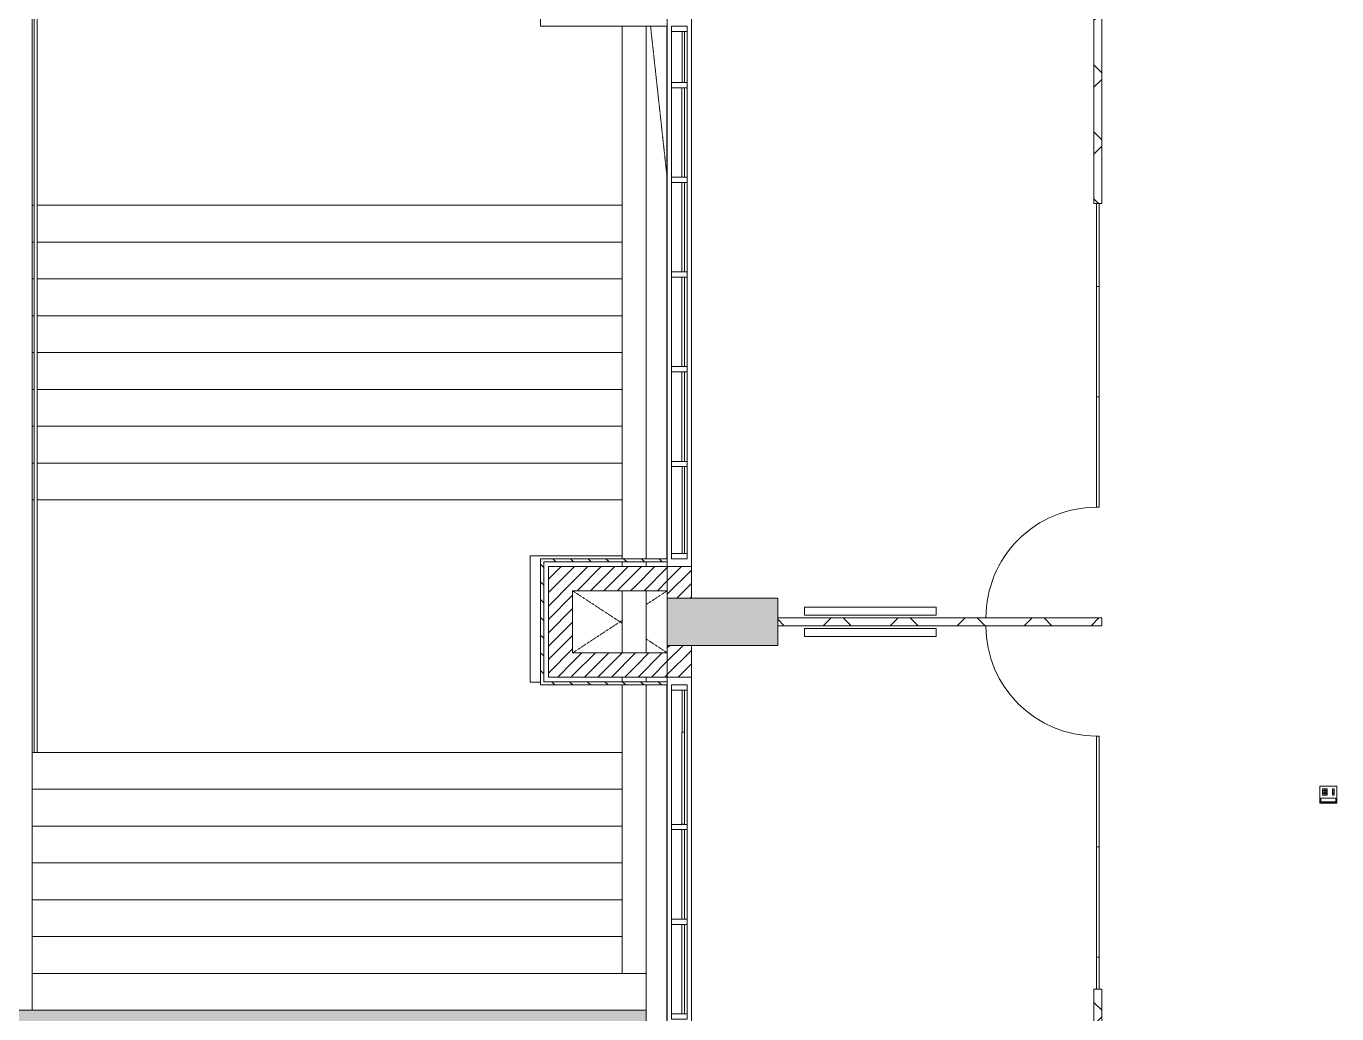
# Model space of a CAD drawing. Header units: millimetres. Extents: x -106145 to 154907, y -84585 to 152038.
# Drawn here: x 83294 to 95754, y 89730 to 99115 of the extents above; entities that cross this region are included whole.
import ezdxf

# ---------------------------------------------------------------- set-up
doc = ezdxf.new("R2010")
doc.units = ezdxf.units.MM
for name, pattern in [('Cut Out Line', [2, 1, -1]), ('Cut Out Line _2_', [2, 1, -1]), ('Hidden', [7.14375, 4.7625, -2.38125]), ('Overhead', [3.96875, 2.38125, -1.5875])]:
    doc.linetypes.add(name, pattern=pattern)
doc.layers.add('A-DETL', color=7, linetype='Continuous', lineweight=5, true_color=0x00a600)
for name, color, linetype, lineweight in [('A-DETL-HDLN', 7, 'Hidden', 5), ('A-DOOR', 7, 'Continuous', 5), ('A-FLOR', 7, 'Continuous', 5), ('A-FLOR-HRAL', 7, 'Continuous', 5), ('A-FLOR-PATT', 7, 'Continuous', 5), ('A-GLAZ-CURT', 7, 'Continuous', 5), ('A-GLAZ-CWMG', 7, 'Continuous', 5), ('A-WALL', 7, 'Continuous', 5), ('A-WALL-PATT', 7, 'Continuous', 5), ('E-COMM', 7, 'Continuous', 5), ('E-ELEC-EQPM', 7, 'Continuous', 5), ('S-COLS', 7, 'Continuous', 5), ('S-STRS', 7, 'Continuous', 5)]:
    doc.layers.add(name, color=color, linetype=linetype, lineweight=lineweight)
pattern_1 = [(45, (0, 0), (-318.198, 318.198), []), (135, (0, 0), (-318.198, -318.198), [])]
pattern_2 = [(45, (0, 0), (-63.63961, 63.63961), [])]
pattern_3 = [(315, (0, 0), (84.18955, 84.18955), [])]
pattern_4 = [(315, (0, 0), (84.19025, 84.19025), [])]

# ---------------------------------------------------------------- blocks, each defined once
blk = doc.blocks.new('System Panel - Glazed-9901656-Site Plan -MAIN')
at = {"layer": 'A-GLAZ-CURT', "color": 254, "lineweight": 9, "true_color": 0xdddddd}
for p, q in [((-151, 50), (151, 50)), ((-151, 24), (-151, 50)), ((151, 24), (-151, 24)), ((151, 24), (151, 50))]:
    blk.add_line(p, q, dxfattribs=at)
blk = doc.blocks.new('Curtain Wall Sgl Glass - Curtain Wall Sgl Glass-V12-Site Plan -MAIN')
at = {"layer": 'A-DOOR', "color": 254, "lineweight": 9, "true_color": 0xdddddd}
blk.add_line((525, -50.8), (525, -1100.8), dxfattribs=at)
at = {"layer": 'A-DOOR', "color": 254, "true_color": 0xdddddd}
blk.add_arc((525, -50.8), 1050, 180, 270, dxfattribs=at)
blk = doc.blocks.new('System Panel - Glazed-6062373-Site Plan -MAIN')
at = {"layer": 'A-GLAZ-CURT', "color": 254, "lineweight": 9, "true_color": 0xdddddd}
for p, q in [((-525, 49.5), (525, 49.5)), ((-525, 24.5), (-525, 49.5)), ((525, 24.5), (-525, 24.5)), ((525, 24.5), (525, 49.5))]:
    blk.add_line(p, q, dxfattribs=at)
blk = doc.blocks.new('System Panel - Glazed-6062374-Site Plan -MAIN')
at = {"layer": 'A-GLAZ-CURT', "color": 254, "lineweight": 9, "true_color": 0xdddddd}
for p, q in [((-393.75, 49.5), (393.75, 49.5)), ((-393.75, 24.5), (-393.75, 49.5)), ((393.75, 24.5), (-393.75, 24.5)), ((393.75, 24.5), (393.75, 49.5))]:
    blk.add_line(p, q, dxfattribs=at)
blk = doc.blocks.new('Curtain Wall Sgl Glass - Curtain Wall Sgl Glass-6062461-Site Plan -MAIN')
at = {"layer": 'A-DOOR', "color": 254, "lineweight": 9, "true_color": 0xdddddd}
blk.add_line((525, 50.8), (525, 1100.8), dxfattribs=at)
at = {"layer": 'A-DOOR', "color": 254, "true_color": 0xdddddd}
blk.add_arc((525, 50.8), 1050, 90, 180, dxfattribs=at)
blk = doc.blocks.new('TELEPHONE_handset2 - ITNE-049-6270137-Site Plan -MAIN')
at = {"layer": 'E-COMM', "color": 254, "true_color": 0xdddddd}
for p, q in [((-80, -80), (-80, 80)), ((80, 80), (-80, 80)), ((-55, 55), (-10, 55)), ((-55, -5), (-55, 55)), ((-55, 40), (-10, 40)), ((-55, 25), (-10, 25)), ((-55, 10), (-10, 10)), ((-40, -5), (-40, 55)), ((-25, -5), (-25, 55)), ((-10, -5), (-10, 55)), ((40, 55), (55, 55)), ((40, 55), (40, -5)), ((40, 40), (55, 40)), ((40, 25), (55, 25)), ((40, 10), (55, 10)), ((55, 55), (55, -5)), ((80, 80), (80, -80)), ((80, -80), (-80, -80)), ((-70, -33), (-70, -68)), ((70, -33), (-70, -33)), ((-70, -68), (70, -68)), ((-70, -68), (-70, -70)), ((70, -70), (-70, -70)), ((-55, -5), (-10, -5)), ((40, -5), (55, -5)), ((70, -68), (70, -33)), ((70, -68), (70, -70))]:
    blk.add_line(p, q, dxfattribs=at)
blk = doc.blocks.new('Elect LCD face - 55_-6905617-Site Plan -MAIN')
at = {"layer": 'E-ELEC-EQPM', "color": 254, "true_color": 0xdddddd}
for p, q in [((99367, 76015), (99367, 77265)), ((99443, 77265), (99367, 77265)), ((99443, 77265), (99443, 76015)), ((99367, 76015), (99443, 76015))]:
    blk.add_line(p, q, dxfattribs=at)
blk = doc.blocks.new('System Panel - Glazed-15710486-Site Plan -MAIN')
at = {"layer": 'A-GLAZ-CURT', "color": 254, "lineweight": 9, "true_color": 0xdddddd}
for p, q in [((-413, -25), (413, -25)), ((-413, -50), (-413, -25)), ((413, -50), (-413, -50)), ((413, -50), (413, -25))]:
    blk.add_line(p, q, dxfattribs=at)
blk = doc.blocks.new('System Panel - Glazed-15710439-Site Plan -MAIN')
at = {"layer": 'A-GLAZ-CURT', "color": 254, "lineweight": 9, "true_color": 0xdddddd}
for p, q in [((-425, -24.5), (425, -24.5)), ((-425, -49.5), (-425, -24.5)), ((425, -49.5), (-425, -49.5)), ((425, -49.5), (425, -24.5))]:
    blk.add_line(p, q, dxfattribs=at)
blk = doc.blocks.new('System Panel - Glazed-15710659-Site Plan -MAIN')
at = {"layer": 'A-GLAZ-CURT', "color": 254, "lineweight": 9, "true_color": 0xdddddd}
for p, q in [((-242, -25), (242, -25)), ((-242, -50), (-242, -25)), ((242, -50), (-242, -50)), ((242, -50), (242, -25))]:
    blk.add_line(p, q, dxfattribs=at)
blk = doc.blocks.new('Rectangular Mullion - 50 x 150mm-15710267-Site Plan -MAIN')
at = {"layer": 'A-GLAZ-CWMG', "color": 254, "true_color": 0xdddddd}
for p, q in [((89429, 111580), (89429, 110755)), ((89579, 111580), (89579, 110755))]:
    blk.add_line(p, q, dxfattribs=at)
blk = doc.blocks.new('Rectangular Mullion - 50 x 150mm-15710316-Site Plan -MAIN')
at = {"layer": 'A-GLAZ-CWMG', "color": 254, "true_color": 0xdddddd}
for p, q in [((89429, 114280), (89429, 113430)), ((89579, 114280), (89579, 113430))]:
    blk.add_line(p, q, dxfattribs=at)
blk = doc.blocks.new('Rectangular Mullion - 50 x 150mm-15710658-Site Plan -MAIN')
at = {"layer": 'A-GLAZ-CWMG', "color": 254, "true_color": 0xdddddd}
for p, q in [((89429, 99065), (89429, 98580)), ((89579, 99065), (89579, 98580))]:
    blk.add_line(p, q, dxfattribs=at)
blk = doc.blocks.new('Rectangular Mullion - 50 x 150mm-15606836-Site Plan -MAIN')
at = {"layer": 'A-GLAZ-CWMG', "color": 254, "lineweight": 18, "true_color": 0xdddddd}
for p, q in [((0, 75), (-50, 75)), ((-50, 75), (-50, -75)), ((0, 75), (0, -75)), ((-50, -75), (0, -75))]:
    blk.add_line(p, q, dxfattribs=at)
blk = doc.blocks.new('Rectangular Mullion - 50 x 150mm-15606837-Site Plan -MAIN')
at = {"layer": 'A-GLAZ-CWMG', "color": 254, "lineweight": 18, "true_color": 0xdddddd}
for p, q in [((0, 75), (-50, 75)), ((-50, 75), (-50, -75)), ((0, 75), (0, -75)), ((-50, -75), (0, -75))]:
    blk.add_line(p, q, dxfattribs=at)
blk = doc.blocks.new('Rectangular Mullion - 50 x 150mm-15606833-Site Plan -MAIN')
at = {"layer": 'A-GLAZ-CWMG', "color": 254, "lineweight": 18, "true_color": 0xdddddd}
for p, q in [((25, 75), (-25, 75)), ((-25, 75), (-25, -75)), ((25, 75), (25, -75)), ((-25, -75), (25, -75))]:
    blk.add_line(p, q, dxfattribs=at)
blk = doc.blocks.new('System Panel - Glazed-15711482-Site Plan -MAIN')
at = {"layer": 'A-GLAZ-CURT', "color": 254, "lineweight": 9, "true_color": 0xdddddd}
for p, q in [((-437.5, -24.5), (437.5, -24.5)), ((-437.5, -49.5), (-437.5, -24.5)), ((437.5, -49.5), (-437.5, -49.5)), ((437.5, -49.5), (437.5, -24.5))]:
    blk.add_line(p, q, dxfattribs=at)
blk = doc.blocks.new('System Panel - Glazed-15728473-Site Plan -MAIN')
at = {"layer": 'A-GLAZ-CURT', "color": 254, "lineweight": 9, "true_color": 0xdddddd}
for p, q in [((-200, -25), (200, -25)), ((-200, -50), (-200, -25)), ((200, -50), (-200, -50)), ((200, -50), (200, -25))]:
    blk.add_line(p, q, dxfattribs=at)
blk = doc.blocks.new('Rectangular Mullion - 50 x 150mm-15711480-Site Plan -MAIN')
at = {"layer": 'A-GLAZ-CWMG', "color": 254, "true_color": 0xdddddd}
for p, q in [((89429, 60785), (89429, 59910)), ((89579, 60785), (89579, 59910))]:
    blk.add_line(p, q, dxfattribs=at)
blk = doc.blocks.new('Rectangular Mullion - 50 x 150mm-15728472-Site Plan -MAIN')
at = {"layer": 'A-GLAZ-CWMG', "color": 254, "true_color": 0xdddddd}
for p, q in [((89429, 92805), (89429, 92405)), ((89579, 92805), (89579, 92405))]:
    blk.add_line(p, q, dxfattribs=at)
blk = doc.blocks.new('MM-HOSPITAL BLOCK-C_2022_11_01_Facade reworking_rvt-1-Site Plan -MAIN')
at = {"layer": 'A-WALL-PATT', "true_color": 0xaaaaaa}
h = blk.add_hatch(dxfattribs=at)
h.set_pattern_fill('FP_10', color=253, style=0, pattern_type=2)
h.set_pattern_definition(pattern_2)
h.paths.add_polyline_path([(88489, 16605), (88489, 18390), (88259, 18390), (88259, 16605)], flags=0)
h.paths.add_polyline_path([(88259, 25270), (88489, 25270), (88489, 26320), (88259, 26320)], flags=0)
h.paths.add_polyline_path([(88489, 31770), (88489, 32820), (88259, 32820), (88259, 31770)], flags=0)
h.paths.add_polyline_path([(88259, 38270), (88489, 38270), (88489, 39320), (88259, 39320)], flags=0)
h.paths.add_polyline_path([(88489, 44770), (88489, 45820), (88259, 45820), (88259, 44770)], flags=0)
h.paths.add_polyline_path([(88259, 48995), (88489, 48995), (88489, 54012), (88259, 54012), (88259, 52467)], flags=0)
h.paths.add_polyline_path([(88259, 55260), (88489, 55260), (88489, 56210), (88259, 56210), (88259, 56155)], flags=0)
h.paths.add_polyline_path([(88259, 60935), (88489, 60935), (88489, 61985), (88259, 61985), (88259, 61687)], flags=0)
h.paths.add_polyline_path([(88489, 67580), (88489, 68630), (88259, 68630), (88259, 67580)], flags=0)
h.paths.add_polyline_path([(88489, 74425), (88489, 76631), (88259, 76631), (88259, 74425)], flags=0)
h.paths.add_polyline_path([(88259, 77531), (88489, 77531), (88489, 79730), (88259, 79730), (88259, 78283)], flags=0)
h.paths.add_polyline_path([(88259, 83180), (88489, 83180), (88489, 84230), (88259, 84230), (88259, 83814)], flags=0)
h.paths.add_polyline_path([(88489, 92930), (88489, 93980), (88259, 93980), (88259, 92930)], flags=0)
h.paths.add_polyline_path([(88489, 99190), (88489, 99655), (88259, 99655), (88259, 99190)], flags=0)
h.paths.add_polyline_path([(88259, 100855), (88489, 100855), (88489, 104055), (88259, 104055), (88259, 101332)], flags=0)
h.paths.add_polyline_path([(88489, 109580), (88489, 110630), (88259, 110630), (88259, 109580)], flags=0)
h.paths.add_polyline_path([(88259, 116080), (88489, 116080), (88489, 117130), (88259, 117130)], flags=0)
h.paths.add_polyline_path([(88259, 122580), (88489, 122580), (88489, 123630), (88259, 123630)], flags=0)
h.paths.add_polyline_path([(88259, 129080), (88489, 129080), (88489, 130865), (88259, 130865), (88259, 129914)], flags=0)
h = blk.add_hatch(dxfattribs=at)
h.set_pattern_fill('FP_11', color=253, style=0, pattern_type=2)
h.set_pattern_definition(pattern_1)
h.paths.add_polyline_path([(93519, 97430), (93519, 99190), (93444, 99190), (93444, 97430)], flags=0)
at = {"layer": 'A-WALL-PATT', "true_color": 0xd4d4d4}
h = blk.add_hatch(dxfattribs=at)
h.set_pattern_fill('FP_16', color=254, style=0, pattern_type=2)
h.set_pattern_definition(pattern_3)
h.paths.add_polyline_path([(88184, 92885), (88214, 92885), (88214, 94055), (88184, 94055), (88184, 93034)], flags=0)
h = blk.add_hatch(dxfattribs=at)
h.set_pattern_fill('FP_16', color=254, style=0, pattern_type=2)
h.set_pattern_definition(pattern_3)
h.paths.add_polyline_path([(89074, 94025), (89089, 94025), (89089, 94055), (88214, 94055), (88214, 94025)], flags=0)
at = {"layer": 'A-WALL-PATT', "true_color": 0xaaaaaa}
h = blk.add_hatch(dxfattribs=at)
h.set_pattern_fill('FP_10', color=253, style=0, pattern_type=2)
h.set_pattern_definition(pattern_2)
h.paths.add_polyline_path([(89074, 93750), (89089, 93750), (89089, 93980), (88489, 93980), (88489, 93750)], flags=0)
at = {"layer": 'A-WALL-PATT', "true_color": 0xd4d4d4}
h = blk.add_hatch(dxfattribs=at)
h.set_pattern_fill('FP_17', color=254, style=0, pattern_type=2)
h.set_pattern_definition(pattern_4)
h.paths.add_polyline_path([(89089, 94025), (89389, 94025), (89389, 94055), (89089, 94055)], flags=0)
at = {"layer": 'A-WALL-PATT', "true_color": 0xaaaaaa}
h = blk.add_hatch(dxfattribs=at)
h.set_pattern_fill('FP_10', color=253, style=0, pattern_type=2)
h.set_pattern_definition(pattern_2)
h.paths.add_polyline_path([(89089, 93750), (89389, 93750), (89389, 93980), (89089, 93980)], flags=0)
h = blk.add_hatch(dxfattribs=at)
h.set_pattern_fill('FP_10', color=253, style=0, pattern_type=2)
h.set_pattern_definition(pattern_2)
h.paths.add_polyline_path([(89619, 93680), (89619, 93980), (89389, 93980), (89389, 93680)], flags=0)
h = blk.add_hatch(dxfattribs=at)
h.set_pattern_fill('FP_11', color=253, style=0, pattern_type=2)
h.set_pattern_definition(pattern_1)
h.paths.add_polyline_path([(93519, 93418), (93519, 93493), (90439, 93493), (90439, 93418), (91174, 93418)], flags=0)
h = blk.add_hatch(dxfattribs=at)
h.set_pattern_fill('FP_10', color=253, style=0, pattern_type=2)
h.set_pattern_definition(pattern_2)
h.paths.add_polyline_path([(89619, 92930), (89619, 93230), (89389, 93230), (89389, 92930)], flags=0)
h = blk.add_hatch(dxfattribs=at)
h.set_pattern_fill('FP_10', color=253, style=0, pattern_type=2)
h.set_pattern_definition(pattern_2)
h.paths.add_polyline_path([(88489, 92930), (89089, 92930), (89089, 93160), (88489, 93160), (88489, 93034)], flags=0)
h = blk.add_hatch(dxfattribs=at)
h.set_pattern_fill('FP_10', color=253, style=0, pattern_type=2)
h.set_pattern_definition(pattern_2)
h.paths.add_polyline_path([(89389, 92930), (89389, 92930), (89389, 93160), (89089, 93160), (89089, 92930)], flags=0)
at = {"layer": 'A-WALL-PATT', "true_color": 0xd4d4d4}
h = blk.add_hatch(dxfattribs=at)
h.set_pattern_fill('FP_16', color=254, style=0, pattern_type=2)
h.set_pattern_definition(pattern_3)
h.paths.add_polyline_path([(89074, 92855), (89089, 92855), (89089, 92885), (88184, 92885), (88184, 92855)], flags=0)
h = blk.add_hatch(dxfattribs=at)
h.set_pattern_fill('FP_17', color=254, style=0, pattern_type=2)
h.set_pattern_definition(pattern_4)
h.paths.add_polyline_path([(89089, 92855), (89389, 92855), (89389, 92885), (89089, 92885)], flags=0)
at = {"layer": 'A-WALL-PATT', "true_color": 0xaaaaaa}
h = blk.add_hatch(dxfattribs=at)
h.set_pattern_fill('FP_11', color=253, style=0, pattern_type=2)
h.set_pattern_definition(pattern_1)
h.paths.add_polyline_path([(93519, 87965), (93519, 89965), (93444, 89965), (93444, 87965)], flags=0)
at = {"layer": 'S-COLS', "true_color": 0xd4d4d4}
blk.add_hatch(color=254, dxfattribs=at).paths.add_polyline_path([(90439, 93230), (90439, 93680), (89389, 93680), (89389, 93230)], flags=0)
at = {"layer": 'A-DETL', "color": 254, "linetype": 'Cut Out Line', "true_color": 0xd4d4d4}
for p, q in [((89230, 99115), (89389, 97660)), ((88959, 93442), (88489, 93750)), ((89189, 93619), (89389, 93750)), ((88489, 93160), (88959, 93468)), ((89389, 93160), (89189, 93291))]:
    blk.add_line(p, q, dxfattribs=at)
at = {"layer": 'A-WALL', "color": 253, "lineweight": 18, "true_color": 0xaaaaaa}
for p, q in [((88184, 99640), (88184, 99115)), ((88184, 99115), (88214, 99115)), ((88214, 99115), (89089, 99115)), ((89389, 99115), (89089, 99115)), ((88214, 94055), (88184, 94055)), ((88184, 94055), (88184, 92885)), ((88214, 94055), (89089, 94055)), ((88214, 92885), (88214, 94025)), ((88214, 94025), (89089, 94025)), ((88489, 93980), (88259, 93980)), ((88259, 93980), (88259, 92930)), ((88489, 93980), (89089, 93980)), ((89389, 94055), (89089, 94055)), ((89389, 94025), (89089, 94025)), ((89389, 93980), (89089, 93980)), ((88489, 93160), (88489, 93750)), ((88489, 93750), (89089, 93750)), ((89389, 93750), (89089, 93750)), ((88489, 93160), (89089, 93160)), ((89389, 93160), (89089, 93160)), ((88184, 92885), (88184, 92855)), ((88184, 92855), (89089, 92855)), ((88214, 92885), (89089, 92885)), ((88259, 92930), (88489, 92930)), ((88489, 92930), (89089, 92930)), ((89389, 92930), (89089, 92930)), ((89389, 92885), (89089, 92885)), ((89389, 92855), (89089, 92855))]:
    blk.add_line(p, q, dxfattribs=at)
at = {"layer": 'A-WALL', "color": 254, "true_color": 0xdddddd}
for p, q in [((89619, 99190), (89619, 93980)), ((89389, 99115), (89389, 94055)), ((89389, 94055), (89389, 99115)), ((89389, 93980), (89389, 94025)), ((89389, 92885), (89389, 92930)), ((89389, 92855), (89389, 84305)), ((89389, 88980), (89389, 92855)), ((89619, 92930), (89619, 88980))]:
    blk.add_line(p, q, dxfattribs=at)
at = {"layer": 'A-WALL', "color": 254, "lineweight": 18, "true_color": 0xdddddd}
for p, q in [((93444, 99190), (93444, 97430)), ((93519, 97430), (93519, 99190)), ((89389, 99145), (89389, 99115)), ((93519, 97430), (93444, 97430)), ((89389, 94055), (89389, 94025)), ((89389, 93980), (89619, 93980)), ((89619, 93680), (89619, 93980)), ((89389, 93750), (89389, 93680)), ((89389, 93680), (89619, 93680)), ((93519, 93493), (90439, 93493)), ((90439, 93418), (90439, 93493)), ((93519, 93418), (93519, 93493)), ((90439, 93418), (93519, 93418)), ((89389, 93230), (89389, 93160)), ((89389, 93230), (89619, 93230)), ((89619, 92930), (89619, 93230)), ((89389, 92930), (89619, 92930)), ((89389, 92885), (89389, 92855)), ((93444, 89965), (93444, 88680)), ((93519, 89965), (93444, 89965)), ((93519, 87965), (93519, 89965))]:
    blk.add_line(p, q, dxfattribs=at)
at = {"layer": 'A-WALL', "color": 253, "true_color": 0xaaaaaa}
for p, q in [((89384, 94055), (89384, 99115)), ((89384, 84305), (89384, 92855))]:
    blk.add_line(p, q, dxfattribs=at)
at = {"layer": 'S-COLS', "color": 254, "true_color": 0xdddddd}
for p, q in [((89389, 93230), (89389, 93680)), ((89389, 93680), (90439, 93680)), ((90439, 93230), (90439, 93680)), ((90439, 93230), (89389, 93230))]:
    blk.add_line(p, q, dxfattribs=at)
at = {"color": 253, "lineweight": 5, "true_color": 0xaaaaaa, "extrusion": (0, 0, -1)}
for name, p, rotation in [('Rectangular Mullion - 50 x 150mm-15606836-Site Plan -MAIN', (-89504, 99115), 90.00000000000041), ('Rectangular Mullion - 50 x 150mm-15606833-Site Plan -MAIN', (-89504, 98555), 90.0000000000004), ('Rectangular Mullion - 50 x 150mm-15606833-Site Plan -MAIN', (-89504, 97655), 90.0000000000004), ('Rectangular Mullion - 50 x 150mm-15606833-Site Plan -MAIN', (-89504, 96755), 90.0000000000004), ('Rectangular Mullion - 50 x 150mm-15606833-Site Plan -MAIN', (-89504, 95855), 90.0000000000004), ('Rectangular Mullion - 50 x 150mm-15606833-Site Plan -MAIN', (-89504, 94955), 90.0000000000004), ('Rectangular Mullion - 50 x 150mm-15606836-Site Plan -MAIN', (-89504, 92855), 90.00000000000026), ('Rectangular Mullion - 50 x 150mm-15606833-Site Plan -MAIN', (-89504, 91505), 90.00000000000026), ('Rectangular Mullion - 50 x 150mm-15606833-Site Plan -MAIN', (-89504, 90605), 90.00000000000026), ('Rectangular Mullion - 50 x 150mm-15606833-Site Plan -MAIN', (-89504, 89705), 90.00000000000026)]:
    blk.add_blockref(name, p, dxfattribs=dict(at, rotation=rotation))
at = {"color": 253, "lineweight": 5, "true_color": 0xaaaaaa}
for name, p in [('Rectangular Mullion - 50 x 150mm-15710658-Site Plan -MAIN', (0, 0)), ('Rectangular Mullion - 50 x 150mm-15710316-Site Plan -MAIN', (0, -15750)), ('Rectangular Mullion - 50 x 150mm-15710316-Site Plan -MAIN', (0, -16650)), ('Rectangular Mullion - 50 x 150mm-15710316-Site Plan -MAIN', (0, -17550)), ('Rectangular Mullion - 50 x 150mm-15710316-Site Plan -MAIN', (0, -18450)), ('Rectangular Mullion - 50 x 150mm-15710267-Site Plan -MAIN', (0, -16650)), ('Rectangular Mullion - 50 x 150mm-15728472-Site Plan -MAIN', (0, 0)), ('Rectangular Mullion - 50 x 150mm-15711480-Site Plan -MAIN', (0, 31620)), ('TELEPHONE_handset2 - ITNE-049-6270137-Site Plan -MAIN', (95674, 91812)), ('Rectangular Mullion - 50 x 150mm-15710316-Site Plan -MAIN', (0, -22800)), ('Rectangular Mullion - 50 x 150mm-15710316-Site Plan -MAIN', (0, -23700))]:
    blk.add_blockref(name, p, dxfattribs=at)
for name, p, rotation in [('System Panel - Glazed-15710659-Site Plan -MAIN', (89504, 98823), 89.9999999999996), ('System Panel - Glazed-15710439-Site Plan -MAIN', (89504, 98105), 89.9999999999996), ('System Panel - Glazed-15710439-Site Plan -MAIN', (89504, 97205), 89.9999999999996), ('System Panel - Glazed-6062374-Site Plan -MAIN', (93519, 97036), 89.99999999999974), ('System Panel - Glazed-15710439-Site Plan -MAIN', (89504, 96305), 89.9999999999996), ('System Panel - Glazed-6062373-Site Plan -MAIN', (93519, 96118), 89.99999999999974), ('System Panel - Glazed-15710439-Site Plan -MAIN', (89504, 95405), 89.9999999999996), ('System Panel - Glazed-6062373-Site Plan -MAIN', (93519, 95068), 89.99999999999974), ('System Panel - Glazed-15710486-Site Plan -MAIN', (89504, 94518), 89.9999999999996), ('Curtain Wall Sgl Glass - Curtain Wall Sgl Glass-V12-Site Plan -MAIN', (93519, 94018), 269.9999999999997), ('Rectangular Mullion - 50 x 150mm-15606837-Site Plan -MAIN', (89504, 94055), 269.9999999999996), ('Elect LCD face - 55_-6905617-Site Plan -MAIN', (14679, 192961), 269.9999999999996), ('Elect LCD face - 55_-6905617-Site Plan -MAIN', (167959, -6051), 89.99999999999967), ('Curtain Wall Sgl Glass - Curtain Wall Sgl Glass-6062461-Site Plan -MAIN', (93519, 92893), 90), ('System Panel - Glazed-15728473-Site Plan -MAIN', (89504, 92605), 89.99999999999974), ('System Panel - Glazed-15711482-Site Plan -MAIN', (89504, 91968), 89.99999999999974), ('System Panel - Glazed-6062373-Site Plan -MAIN', (93519, 91843), 90), ('System Panel - Glazed-15710439-Site Plan -MAIN', (89504, 91055), 89.99999999999974), ('System Panel - Glazed-6062373-Site Plan -MAIN', (93519, 90793), 90), ('System Panel - Glazed-15710439-Site Plan -MAIN', (89504, 90155), 89.99999999999974), ('System Panel - Glazed-9901656-Site Plan -MAIN', (93519, 90116), 90)]:
    blk.add_blockref(name, p, dxfattribs=dict(at, rotation=rotation))
blk = doc.blocks.new('Railing - Railing-7770997-Site Plan -MAIN')
at = {"layer": 'A-FLOR-HRAL', "color": 253, "true_color": 0xaaaaaa}
for p, q in [((83368, 103435), (83398, 103435)), ((83368, 101335), (83368, 103435)), ((83398, 101335), (83398, 103435)), ((83368, 98935), (83368, 101335)), ((83398, 98935), (83398, 101335)), ((83368, 96135), (83368, 98935)), ((83398, 96135), (83398, 98935)), ((83368, 93735), (83368, 96135)), ((83398, 93735), (83398, 96135)), ((83368, 90935), (83368, 93735)), ((83398, 90935), (83398, 93735)), ((83368, 88185), (83368, 90935)), ((83398, 88185), (83398, 90935)), ((83398, 88185), (83368, 88185))]:
    blk.add_line(p, q, dxfattribs=at)
blk = doc.blocks.new('MMU_ AMBALA_PODIUM_2022_11_02_CENTRAL_rvt-1-Site Plan -MAIN')
at = {"layer": 'A-FLOR-PATT', "true_color": 0xf3f3f3}
h = blk.add_hatch(color=7, dxfattribs=at)
h.paths.add_polyline_path([(58818, 18272), (58824, 18268), (58821, 18102), (58815, 18103), (58818, 18269)], flags=0)
h.paths.add_polyline_path([(58824, 17693), (61059, 17693), (61059, 18178), (61389, 18178), (61389, 17713), (67319, 17713), (67319, 27741), (67339, 27741), (67339, 29579), (67332, 29917), (67305, 30339), (67282, 30591), (67237, 30927), (67180, 31261), (67111, 31591), (67020, 31952), (66935, 32244), (66829, 32565), (66711, 32882), (66581, 33194), (66439, 33501), (66286, 33803), (66121, 34099), (65946, 34388), (65760, 34670), (65560, 34949), (65357, 35213), (65140, 35473), (64687, 35976), (64471, 36235), (64264, 36503), (64058, 36793), (63869, 37081), (63706, 37350), (63506, 37715), (63389, 37947), (63247, 38254), (63091, 38637), (62999, 38883), (62892, 39205), (62791, 39559), (62717, 39858), (62647, 40189), (62590, 40522), (62546, 40857), (62514, 41194), (62495, 41532), (62489, 41870), (62039, 41870), (62045, 41532), (62063, 41194), (62093, 40857), (62142, 40481), (62190, 40188), (62256, 39856), (62334, 39527), (62424, 39201), (62525, 38878), (62638, 38559), (62762, 38245), (62897, 37935), (63043, 37630), (63201, 37330), (63368, 37037), (63547, 36749), (63735, 36468), (63933, 36194), (64188, 35871), (64358, 35668), (64800, 35178), (65006, 34931), (65202, 34677), (65389, 34416), (65566, 34147), (65732, 33873), (65888, 33592), (66034, 33305), (66168, 33013), (66292, 32717), (66404, 32416), (66505, 32111), (66595, 31802), (66672, 31490), (66738, 31176), (66792, 30859), (66834, 30541), (66865, 30221), (66883, 29900), (66889, 29579), (66889, 18293), (58825, 18293), (58824, 18272), (58818, 18272), (58817, 18293), (58594, 18293), (58594, 17693), (58824, 17693)], flags=0)
h.paths.add_polyline_path([(57619, 17693), (58289, 17693), (58289, 18035), (57489, 18035), (57489, 17963), (57619, 17963), (57619, 17866)], flags=0)
h.paths.add_polyline_path([(58519, 17693), (58564, 17693), (58564, 18293), (57939, 18293), (57938, 18310), (57489, 18310), (57489, 18265), (58519, 18265), (58519, 18035)], flags=0)
h.paths.add_polyline_path([(88084, 17693), (88084, 18493), (89059, 18493), (89059, 18935), (89189, 18935), (89187, 25195), (88184, 25195), (88184, 25223), (88084, 25223), (88084, 26423), (89189, 26423), (89186, 31695), (88184, 31695), (88184, 31723), (88084, 31723), (88084, 32923), (89189, 32923), (89186, 38195), (88184, 38195), (88184, 38223), (88084, 38223), (88084, 39423), (89189, 39423), (89186, 44695), (88184, 44695), (88184, 44723), (88084, 44723), (88084, 45923), (89189, 45923), (89189, 48920), (88184, 48920), (88184, 48948), (88084, 48948), (88084, 56313), (89189, 56313), (89189, 60860), (88184, 60860), (88184, 60888), (88084, 60888), (88084, 62088), (89189, 62088), (89189, 67505), (88184, 67505), (88184, 67533), (88084, 67533), (88084, 68733), (89189, 68733), (89189, 69610), (88739, 69306), (88739, 69183), (88556, 69183), (87634, 68561), (87634, 67083), (88739, 67083), (88739, 62538), (87634, 62538), (87634, 60438), (88739, 60438), (88739, 56763), (87634, 56763), (87634, 48498), (88739, 48498), (88739, 46373), (87634, 46373), (87634, 44273), (88739, 44273), (88739, 39873), (87634, 39873), (87634, 37773), (88739, 37773), (88739, 33373), (87634, 33373), (87634, 31273), (88739, 31273), (88739, 26873), (87634, 26873), (87634, 24773), (88739, 24773), (88739, 18943), (87634, 18943), (87634, 18143), (79789, 18143), (79789, 29579), (79795, 29900), (79813, 30221), (79843, 30541), (79885, 30859), (79939, 31176), (80005, 31490), (80083, 31802), (80196, 32183), (80273, 32416), (80386, 32717), (80509, 33013), (80672, 33361), (80789, 33592), (80945, 33873), (81112, 34147), (81289, 34416), (81475, 34677), (81722, 34992), (81878, 35178), (82319, 35668), (82536, 35927), (82773, 36233), (82943, 36468), (83131, 36749), (83309, 37037), (83477, 37330), (83675, 37715), (83780, 37935), (83916, 38245), (84040, 38559), (84153, 38878), (84254, 39201), (84351, 39559), (84422, 39856), (84488, 40188), (84542, 40522), (84584, 40857), (84615, 41194), (84633, 41532), (84639, 41870), (84639, 57763), (84632, 58141), (84614, 58518), (84579, 58921), (84538, 59269), (84481, 59643), (84412, 60014), (84331, 60383), (84237, 60749), (84131, 61111), (84014, 61470), (83884, 61824), (83742, 62175), (83546, 62609), (83424, 62860), (83248, 63194), (83056, 63531), (82863, 63843), (82655, 64158), (82436, 64466), (82207, 64766), (82136, 64853), (81763, 64601), (81984, 64319), (82203, 64020), (82411, 63714), (82609, 63401), (82796, 63081), (82972, 62755), (83137, 62423), (83290, 62086), (83453, 61687), (83562, 61397), (83680, 61045), (83786, 60690), (83880, 60332), (83962, 59971), (84031, 59607), (84088, 59241), (84132, 58873), (84163, 58504), (84182, 58134), (84189, 57763), (84189, 41870), (84182, 41532), (84163, 41194), (84132, 40857), (84080, 40481), (84030, 40189), (83961, 39858), (83879, 39529), (83785, 39205), (83679, 38883), (83561, 38567), (83431, 38254), (83289, 37947), (83136, 37646), (82971, 37350), (82773, 37025), (82610, 36778), (82413, 36503), (82207, 36235), (81990, 35976), (81537, 35473), (81321, 35213), (81114, 34946), (80917, 34670), (80731, 34388), (80517, 34027), (80392, 33803), (80239, 33501), (80097, 33194), (79967, 32882), (79849, 32565), (79725, 32183), (79648, 31919), (79567, 31591), (79497, 31260), (79440, 30927), (79396, 30591), (79364, 30254), (79345, 29917), (79339, 29579), (79339, 27741), (79359, 27741), (79359, 17713), (85339, 17713), (85339, 17693), (86973, 17693)], flags=0)
h.paths.add_polyline_path([(58819, 17990), (58813, 17990), (58815, 18029), (58820, 18029)], flags=0)
h.paths.add_polyline_path([(58820, 18030), (58814, 18030), (58815, 18069), (58821, 18069)], flags=0)
h.paths.add_polyline_path([(57939, 18340), (57939, 24883), (59044, 24883), (59044, 26993), (57939, 26993), (57939, 32698), (59044, 32698), (59044, 34808), (57939, 34808), (57939, 40698), (59044, 40698), (59044, 42808), (57939, 42808), (57939, 48531), (57619, 48315), (57619, 42358), (58594, 42358), (58594, 41130), (57619, 41130), (57619, 34358), (58594, 34358), (58594, 33130), (57619, 33130), (57619, 26543), (58594, 26543), (58594, 25315), (57489, 25315), (57489, 18340), (57936, 18340)], flags=0)
h.paths.add_polyline_path([(59044, 48698), (59044, 49277), (58185, 48698)], flags=0)
h.paths.add_polyline_path([(57489, 52570), (57939, 52874), (57939, 56768), (59044, 56768), (59044, 58878), (57939, 58878), (57939, 64698), (59044, 64698), (59044, 66808), (57939, 66808), (57939, 72698), (59044, 72698), (59044, 74808), (57939, 74808), (57939, 80698), (59044, 80698), (59044, 82808), (57939, 82808), (57939, 83864), (57489, 83864), (57489, 82554), (58064, 82554), (58064, 82509), (57489, 82509), (57489, 82358), (58594, 82358), (58594, 81130), (57489, 81130), (57489, 74358), (58594, 74358), (58594, 73130), (57489, 73130), (57489, 66358), (58594, 66358), (58594, 65130), (57489, 65130), (57489, 58428), (58594, 58428), (58594, 57200), (57489, 57200), (57489, 56155)], flags=0)
h.paths.add_polyline_path([(62039, 57763), (62489, 57763), (62495, 58134), (62514, 58504), (62551, 58921), (62590, 59241), (62647, 59607), (62716, 59971), (62819, 60414), (62891, 60690), (62997, 61045), (63115, 61397), (63245, 61743), (63387, 62086), (63540, 62423), (63705, 62755), (63881, 63081), (64068, 63401), (64266, 63714), (64475, 64020), (64693, 64319), (64922, 64610), (65161, 64894), (65409, 65169), (65667, 65435), (65969, 65725), (66208, 65941), (66491, 66180), (66783, 66408), (67082, 66627), (67388, 66836), (67701, 67034), (68070, 67247), (68347, 67397), (68679, 67561), (69016, 67715), (69358, 67857), (69705, 67987), (70056, 68105), (70411, 68211), (70770, 68305), (71220, 68403), (71495, 68455), (71861, 68512), (72271, 68560), (72598, 68588), (72968, 68607), (73339, 68613), (73709, 68607), (74079, 68588), (74448, 68556), (74816, 68512), (75182, 68455), (75546, 68386), (75908, 68305), (76266, 68211), (76621, 68105), (76972, 67987), (77319, 67857), (77661, 67715), (77999, 67561), (78330, 67397), (78660, 67219), (78958, 67044), (79367, 67320), (79097, 67486), (78769, 67673), (78435, 67849), (78095, 68013), (77750, 68166), (77400, 68308), (77045, 68438), (76687, 68556), (76324, 68662), (75958, 68755), (75590, 68837), (75218, 68906), (74845, 68962), (74371, 69015), (74094, 69038), (73716, 69057), (73316, 69063), (72961, 69057), (72584, 69038), (72208, 69006), (71833, 68962), (71459, 68906), (71088, 68837), (70719, 68755), (70353, 68662), (69991, 68556), (69632, 68438), (69277, 68308), (68927, 68166), (68582, 68013), (68242, 67849), (67908, 67673), (67580, 67486), (67258, 67288), (66944, 67079), (66636, 66860), (66336, 66631), (65969, 66328), (65759, 66144), (65483, 65886), (65216, 65619), (64919, 65299), (64709, 65059), (64471, 64766), (64241, 64466), (64023, 64158), (63814, 63843), (63616, 63522), (63429, 63194), (63253, 62860), (63089, 62520), (62935, 62175), (62794, 61824), (62664, 61470), (62546, 61111), (62440, 60749), (62347, 60383), (62265, 60014), (62196, 59643), (62140, 59269), (62095, 58894), (62064, 58518), (62045, 58141), (62043, 57999)], flags=0)
h.paths.add_polyline_path([(58827, 57795), (58822, 57795), (58822, 57807), (58828, 57806), (58828, 57795)], flags=0)
h.paths.add_polyline_path([(58827, 57764), (58821, 57764), (58822, 57792), (58827, 57795), (58827, 57769)], flags=0)
h.paths.add_polyline_path([(58828, 57830), (58822, 57833), (58822, 57883), (58828, 57882), (58828, 57830)], flags=0)
h.paths.add_polyline_path([(58822, 57884), (58822, 57926), (58828, 57924), (58828, 57884), (58822, 57884)], flags=0)
h.paths.add_polyline_path([(58822, 57928), (58822, 57970), (58828, 57967), (58828, 57928), (58822, 57928)], flags=0)
h.paths.add_polyline_path([(58828, 57971), (58822, 57973), (58823, 58052), (58828, 58052), (58828, 57973)], flags=0)
h.paths.add_polyline_path([(58822, 58217), (58828, 58217), (58828, 58131), (58822, 58131), (58822, 58217)], flags=0)
h.paths.add_polyline_path([(58829, 58246), (58823, 58248), (58823, 58326), (58829, 58326), (58829, 58248)], flags=0)
h.paths.add_polyline_path([(58829, 58241), (58828, 58227), (58822, 58229), (58823, 58242), (58829, 58242)], flags=0)
h.paths.add_polyline_path([(58828, 58090), (58822, 58090), (58823, 58098), (58828, 58098)], flags=0)
h.paths.add_polyline_path([(58822, 58114), (58823, 58126), (58828, 58126), (58828, 58114), (58822, 58114)], flags=0)
h.paths.add_polyline_path([(58829, 58333), (58823, 58333), (58823, 58415), (58829, 58415), (58829, 58344)], flags=0)
h.paths.add_polyline_path([(58829, 58422), (58823, 58422), (58823, 58434), (58829, 58434), (58829, 58422)], flags=0)
h.paths.add_polyline_path([(58829, 58442), (58823, 58442), (58823, 58453), (58829, 58453), (58829, 58442)], flags=0)
h.paths.add_polyline_path([(58823, 58458), (58823, 58471), (58829, 58471), (58829, 58458), (58823, 58458)], flags=0)
h.paths.add_polyline_path([(58829, 58481), (58823, 58481), (58823, 58547), (58829, 58547), (58829, 58481)], flags=0)
h.paths.add_polyline_path([(58829, 58587), (58823, 58587), (58823, 58597), (58829, 58597), (58829, 58587)], flags=0)
h.paths.add_polyline_path([(58829, 58612), (58823, 58614), (58824, 58697), (58830, 58697), (58829, 58614)], flags=0)
h.paths.add_polyline_path([(58830, 58741), (58830, 58713), (58824, 58713), (58824, 58741), (58830, 58741)], flags=0)
h.paths.add_polyline_path([(58830, 58743), (58824, 58743), (58824, 58772), (58830, 58772)], flags=0)
h.paths.add_polyline_path([(88739, 73639), (89189, 73942), (89189, 74350), (88184, 74350), (88184, 74378), (88084, 74378), (88084, 79833), (89189, 79833), (89189, 83105), (88184, 83105), (88184, 83133), (88084, 83133), (88084, 84333), (89189, 84333), (89189, 85505), (88739, 85505), (88739, 84783), (87634, 84783), (87634, 82683), (88739, 82683), (88739, 80283), (87634, 80283), (87634, 73928), (88739, 73928)], flags=0)
h.paths.add_polyline_path([(57589, 83909), (57939, 83909), (57939, 88830), (57489, 88830), (57489, 83909), (57568, 83909)], flags=0)
h.paths.add_polyline_path([(89062, 85735), (89189, 85735), (89189, 89763), (58594, 89763), (58594, 89313), (88739, 89313), (88739, 85735)], flags=0)
h.paths.add_polyline_path([(57568, 88860), (57939, 88860), (57939, 88905), (57489, 88905), (57489, 88860)], flags=0)
h.paths.add_polyline_path([(57939, 89135), (57939, 89313), (58289, 89313), (58289, 89763), (57489, 89763), (57489, 89135), (57927, 89135)], flags=0)
h.paths.add_polyline_path([(58564, 89313), (58564, 89763), (58519, 89763), (58519, 89313)], flags=0)
at = {"layer": 'A-FLOR', "color": 253, "true_color": 0xaaaaaa}
for p, q in [((89189, 89763), (58594, 89763)), ((89189, 85735), (89189, 89763))]:
    blk.add_line(p, q, dxfattribs=at)
at = {"layer": 'A-WALL', "color": 253, "true_color": 0xaaaaaa}
for p, q in [((83349, 113196), (83349, 89763)), ((88959, 94055), (88959, 99115)), ((89189, 99115), (89189, 94055)), ((88959, 93980), (88959, 94025)), ((89189, 94025), (89189, 93980)), ((88959, 93160), (88959, 93750)), ((89189, 93750), (89189, 93160)), ((88959, 92885), (88959, 92930)), ((88959, 90113), (88959, 92855)), ((89189, 92930), (89189, 92885)), ((89189, 92855), (89189, 90113))]:
    blk.add_line(p, q, dxfattribs=at)
at = {"layer": 'S-STRS', "color": 253, "true_color": 0xaaaaaa}
for p, q in [((83368, 97413), (83349, 97413)), ((88959, 97413), (83398, 97413)), ((83368, 97063), (83349, 97063)), ((88959, 97063), (83398, 97063)), ((83368, 96713), (83349, 96713)), ((88959, 96713), (83398, 96713)), ((83368, 96363), (83349, 96363)), ((88959, 96363), (83398, 96363)), ((83368, 96013), (83349, 96013)), ((88959, 96013), (83398, 96013)), ((83368, 95663), (83349, 95663)), ((88959, 95663), (83398, 95663)), ((83368, 95313), (83349, 95313)), ((88959, 95313), (83398, 95313)), ((83368, 94963), (83349, 94963)), ((88959, 94963), (83398, 94963)), ((83368, 94613), (83349, 94613)), ((88959, 94613), (83398, 94613)), ((88084, 94083), (88959, 94083)), ((88084, 92883), (88084, 94083)), ((88184, 92883), (88084, 92883)), ((83368, 92213), (83349, 92213)), ((88959, 92213), (83398, 92213)), ((88959, 91863), (83349, 91863)), ((88959, 91513), (83349, 91513)), ((88959, 91163), (83349, 91163)), ((88959, 90813), (83349, 90813)), ((88959, 90463), (83349, 90463)), ((89189, 90113), (83349, 90113)), ((89189, 90113), (89189, 89763))]:
    blk.add_line(p, q, dxfattribs=at)
at = {"layer": 'S-STRS', "color": 253, "linetype": 'Overhead', "true_color": 0xaaaaaa}
for p, q in [((83368, 97413), (83349, 97413)), ((88959, 97413), (83398, 97413)), ((83368, 97063), (83349, 97063)), ((88959, 97063), (83398, 97063)), ((83368, 96713), (83349, 96713)), ((88959, 96713), (83398, 96713)), ((83368, 96363), (83349, 96363)), ((88959, 96363), (83398, 96363)), ((83368, 96013), (83349, 96013)), ((88959, 96013), (83398, 96013)), ((83368, 95663), (83349, 95663)), ((88959, 95663), (83398, 95663)), ((83368, 95313), (83349, 95313)), ((88959, 95313), (83398, 95313)), ((83368, 94963), (83349, 94963)), ((88959, 94963), (83398, 94963)), ((83368, 92213), (83349, 92213)), ((88959, 92213), (83398, 92213)), ((88959, 91863), (83349, 91863)), ((88959, 91513), (83349, 91513)), ((88959, 91163), (83349, 91163)), ((88959, 90813), (83349, 90813)), ((88959, 90463), (83349, 90463)), ((89189, 90113), (83349, 90113))]:
    blk.add_line(p, q, dxfattribs=at)
at = {"color": 253, "lineweight": 5, "true_color": 0xaaaaaa}
blk.add_blockref('Railing - Railing-7770997-Site Plan -MAIN', (0, 4028), dxfattribs=at)

msp = doc.modelspace()

# ---------------------------------------------------------------- linework, layer by layer
at = {"layer": 'A-DETL', "color": 8, "linetype": 'Cut Out Line _2_', "true_color": 0x808080}
msp.add_line((89388.73, 129735.05), (89388.73, 74076.99), dxfattribs=at)
at = {"layer": 'A-DETL-HDLN', "color": 253, "true_color": 0x999999}
msp.add_line((89388.75, 85735.05), (89388.75, 129735.05), dxfattribs=at)

# ---------------------------------------------------------------- block references
at = {"lineweight": 5}
for name in ['MM-HOSPITAL BLOCK-C_2022_11_01_Facade reworking_rvt-1-Site Plan -MAIN', 'MMU_ AMBALA_PODIUM_2022_11_02_CENTRAL_rvt-1-Site Plan -MAIN']:
    msp.add_blockref(name, (0, 0), dxfattribs=at)

doc.saveas('drawing.dxf')
